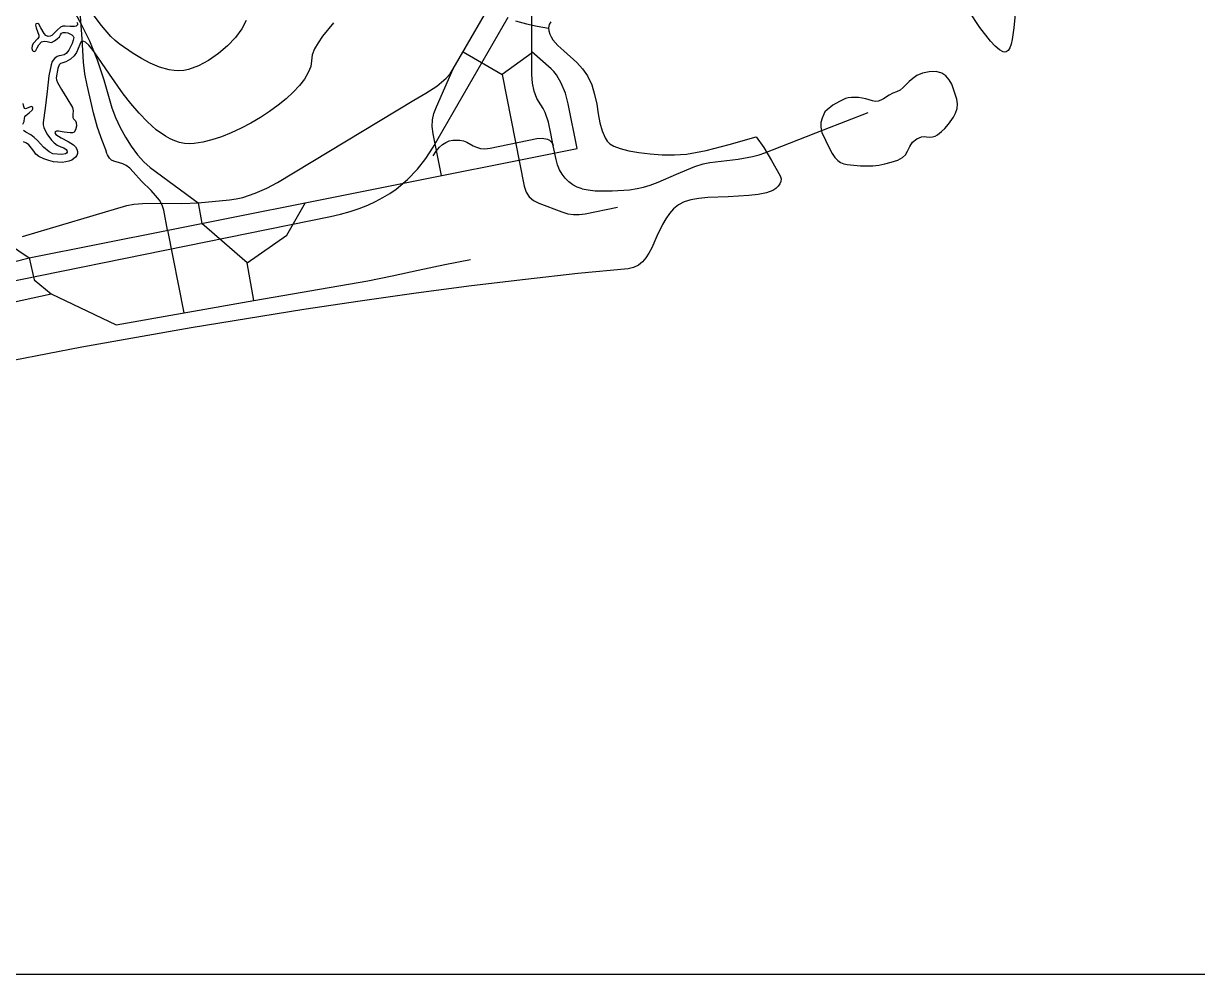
# Model space of a CAD drawing. Header units: millimetres. Extents: x 2 to 2848, y 1 to 2248.
# Drawn here: x 767.1 to 1150, y 1.5 to 311.8 of the extents above; entities that cross this region are included whole.
import ezdxf

# ---------------------------------------------------------------- set-up
doc = ezdxf.new("R2010")
doc.units = ezdxf.units.MM
for name, color, linetype in [('100m', 7, 'CONTINUOUS'), ('200m', 7, 'CONTINUOUS'), ('9x', 7, 'CONTINUOUS'), ('9xx', 7, 'CONTINUOUS'), ('9xx淵', 7, 'CONTINUOUS'), ('9x淵', 7, 'CONTINUOUS'), ('島嶼', 7, 'CONTINUOUS'), ('嶺南交通', 7, 'CONTINUOUS'), ('河川・湖沼', 7, 'CONTINUOUS'), ('海岸線', 7, 'CONTINUOUS'), ('海洋', 7, 'CONTINUOUS'), ('臨海線', 7, 'CONTINUOUS'), ('高速道路', 7, 'CONTINUOUS'), ('鹽州市道', 7, 'CONTINUOUS')]:
    doc.layers.add(name, color=color, linetype=linetype)

msp = doc.modelspace()

# ---------------------------------------------------------------- linework, layer by layer
at = {"layer": '100m', "color": 1}
msp.add_lwpolyline([(868.227759, 312.040391), (864.608944, 307.651866), (863.145537, 305.543961), (862.009992, 303.50582), (861.275208, 301.546585), (861.01408, 299.6754), (860.743786, 297.785701), (859.965124, 295.784575), (858.726422, 293.701587), (857.07601, 291.566302), (855.062217, 289.408282), (852.733371, 287.257093), (850.137801, 285.142298), (847.323838, 283.093462), (844.339808, 281.14015), (841.234042, 279.311924), (838.054868, 277.63835), (834.850616, 276.148992), (831.669614, 274.873414), (828.560191, 273.841179), (825.570677, 273.081853), (822.7494, 272.625), (821.142323, 272.558263), (819.549446, 272.699738), (817.972379, 273.035763), (816.412735, 273.552677), (814.872124, 274.236818), (813.352158, 275.074525), (810.380605, 277.155991), (807.510964, 279.687781), (804.756125, 282.560603), (802.128978, 285.665165), (799.642413, 288.892175), (795.142583, 295.276369), (791.359754, 300.838847), (789.769438, 303.038711), (788.397041, 304.70527), (787.255452, 305.72923), (786.775238, 305.966082), (786.35756, 306.0013), (785.790756, 305.685781), (785.407031, 304.985025), (784.3891, 302.3213), (783.621091, 301.247948), (782.37638, 300.150737), (780.937344, 299.280158), (779.58636, 298.8867), (779.108866, 298.73438), (778.739564, 298.369128), (778.251835, 297.172075), (777.76397, 294.1175), (777.828699, 293.455294), (778.165832, 292.576336), (779.450513, 290.286887), (781.20442, 287.486595), (783.01396, 284.4129), (783.205831, 283.88368), (783.263182, 283.327548), (783.186789, 282.202812), (783.209709, 281.17522), (783.391201, 280.740518), (783.75687, 280.3813), (784.095237, 280.026449), (784.297908, 279.538503), (784.360333, 278.342475), (784.072489, 277.151509), (783.56272, 276.3239), (783.063134, 276.122562), (782.311452, 276.10623), (780.39884, 276.386812), (778.518965, 276.682114), (777.808205, 276.68418), (777.36591, 276.5086), (777.287421, 276.101459), (777.681795, 275.616617), (779.414873, 274.497562), (781.616621, 273.318902), (783.33852, 272.2481), (784.065367, 271.52529), (784.519302, 270.802323), (784.723386, 270.093361), (784.700681, 269.412562), (784.474249, 268.774087), (784.06715, 268.192095), (782.8032, 267.2542), (781.909829, 266.895812), (780.851195, 266.639777), (779.645279, 266.507662), (778.31006, 266.521037), (776.863519, 266.701471), (775.323635, 267.07053), (773.708388, 267.649783), (772.03576, 268.4608), (771.141105, 269.185484), (770.437803, 270.124425), (769.727837, 271.170953), (768.81319, 272.2184), (768.020706, 272.75873), (767.04599, 273.232262)], dxfattribs=at)
at = {"layer": '200m', "color": 1}
for points in [[(839.715618, 312.771088), (838.306303, 310.087356), (836.232773, 307.305684), (833.639117, 304.56505), (830.669426, 302.004435), (827.467788, 299.762819), (824.178293, 297.97918), (820.94503, 296.7925), (819.360944, 296.478015), (817.770008, 296.363866), (816.178525, 296.431144), (814.592799, 296.660937), (811.463825, 297.532434), (808.433511, 298.827075), (805.552279, 300.393582), (802.870551, 302.080675), (798.3073, 305.2115), (797.008685, 306.23871), (795.577103, 307.619789), (792.514044, 311.138012), (789.516135, 315.15508)], [(784.48439, 312.222162), (784.698701, 311.777983), (784.64359, 311.3319), (784.282501, 310.965314), (783.742457, 310.80902), (782.300014, 310.866987), (780.665276, 310.985161), (779.884865, 310.904125), (779.18726, 310.6429), (778.133631, 309.766819), (777.22379, 308.74145), (776.293729, 307.912131), (775.769864, 307.678909), (775.17944, 307.6242), (774.381661, 307.931655), (773.783654, 308.600937), (772.77876, 310.3705), (772.104182, 311.557137), (771.708289, 311.85017), (771.12989, 311.7504), (771.02571, 311.322767), (771.230309, 310.445237), (772.10088, 308.0321), (772.09095, 307.414467), (771.692172, 306.803237), (770.39011, 305.4288), (769.945828, 304.588916), (769.825009, 303.6862), (770.02371, 302.970084), (770.241649, 302.759949), (770.53799, 302.69), (770.882412, 302.789335), (771.149306, 303.039652), (771.579211, 303.855587), (772.085108, 304.86253), (772.9244, 305.7852), (773.785334, 306.045873), (774.753331, 305.935887), (775.627183, 305.721933), (776.20568, 305.6707), (777.209927, 306.144261), (778.108477, 306.805912), (778.79518, 307.520158), (779.16388, 308.1515), (779.492894, 308.613651), (780.051411, 308.856061), (780.754565, 308.905962), (781.51749, 308.790587), (782.883189, 308.172945), (783.316231, 307.725144), (783.46958, 307.221), (783.335717, 306.35535), (783.000344, 305.31045), (781.87305, 303.159), (781.024671, 302.049262), (780.320276, 301.578333), (779.333, 301.3839), (778.676974, 301.30728), (778.093976, 301.094337), (777.14207, 300.361), (776.467304, 299.386912), (776.0597, 298.3751), (775.374176, 294.718362), (774.770144, 289.660775), (774.170677, 284.2388), (773.49885, 279.4889), (773.499405, 278.770376), (773.709661, 277.890892), (774.667586, 275.856712), (776.189235, 273.801702), (777.104148, 272.896178), (778.09122, 272.1412), (779.2324, 271.593786), (780.286186, 271.215037), (781.040957, 270.71972), (781.24008, 270.339213), (781.28509, 269.8226), (781.140374, 269.480263), (780.789756, 269.258327), (779.63538, 269.095237), (776.66606, 269.3293), (775.46357, 269.915437), (773.64581, 271.433), (771.60525, 273.631925), (770.549124, 274.662706), (769.46626, 275.4494), (767.880671, 276.309025), (767.033336, 276.898372)], [(766.906534, 278.9642), (767.295244, 279.8322), (767.40577, 280.8784), (767.502608, 281.325867), (767.838318, 281.771914), (768.884044, 282.655987), (769.85833, 283.523092), (770.104741, 283.947929), (770.07656, 284.3657), (769.847316, 284.638479), (769.544233, 284.707211), (768.807894, 284.463937), (768.050223, 284.098695), (767.720475, 284.014966), (767.4539, 284.0743), (767.159156, 284.686594), (766.984729, 285.670175)]]:
    msp.add_lwpolyline(points, dxfattribs=at)
at = {"layer": '9x', "color": 1}
for points in [[(766.740723, 242.273889), (767.81188, 242.673), (800.83303, 252.4016), (803.112188, 252.863784), (805.882615, 253.118777), (812.267145, 253.221637), (818.72636, 253.13908), (824, 253.3), (834.27381, 254.3262), (836.439621, 254.630327), (838.57114, 255.092961), (842.680201, 256.406612), (846.498781, 258.092883), (849.92467, 259.9775), (894.41921, 286.7915), (898.271621, 289.09483), (901.840978, 291.421887), (903.451188, 292.661331), (904.908648, 293.987127), (906.186028, 295.426081), (907.256, 297.005), (922.15498, 322.8106)], [(910.44383, 302.5264), (923.14457, 295.1936), (930.41531, 258.7431), (931.043403, 256.771872), (932.045086, 255.234275), (933.418727, 254.065491), (935.16269, 253.2007), (942.61533, 250.3626), (944.616303, 249.742495), (946.495267, 249.454388), (948.347956, 249.464611), (950.2701, 249.7395), (960.84061, 251.8442)]]:
    msp.add_lwpolyline(points, dxfattribs=at)
at = {"layer": '9xx', "color": 2}
for points in [[(754.749, 231.805), (768.9774, 235.403), (814.82133, 244.5327), (947.6333, 271.0111), (944.75098, 285.5631), (943.811321, 289.078547), (942.485936, 292.319775), (940.889908, 295.059141), (940.026367, 296.169486), (939.13832, 297.069), (932.924, 302.5255), (932.92409, 327.0968)], [(814.03472, 244.381), (812.86614, 250.957), (812.346528, 252.543917), (811.417124, 254.136164), (810.178697, 255.727026), (808.732015, 257.309788), (805.616961, 260.424142), (802.87811, 263.4255), (801.731671, 264.649713), (800.589882, 265.46775), (799.475997, 265.98813), (798.413271, 266.319375), (796.534315, 266.848538), (795.764594, 267.263496), (795.13905, 267.9234), (794.487183, 268.933292), (794.289747, 269.454138), (793.909765, 270.633989), (792.71026, 273.6209), (791.205085, 277.883698), (789.914169, 282.680113), (787.83039, 291.6473), (787.108343, 295.3832), (786.68447, 299.1542), (786.24013, 306.8015), (785.597016, 315.629738)], [(903.36263, 262.1851), (900.64163, 275.8386), (900.327854, 278.256898), (900.423435, 280.386962), (900.909234, 282.442195), (901.76611, 284.636), (907.256, 297.005)], [(823.99999, 253.3), (825.20231, 246.5691)], [(839.98593, 233.726), (853.01666, 242.788), (859.09202, 253.3588)], [(749.29999, 248.6749), (768.9774, 235.403), (770.58183, 228.1667), (776.1552, 223.6057), (797.30444, 213.5239), (842.20572, 221.3816), (879.34271, 227.9052), (887.335143, 229.470433), (895.83359, 231.313738), (904.472549, 233.170973), (912.88652, 234.778)], [(842.2057, 221.3816), (839.98593, 233.726), (825.20231, 246.5691)], [(814.03472, 244.381), (819.34843, 217.388)], [(748.57213, 217.5877), (776.1552, 223.6057)]]:
    msp.add_lwpolyline(points, dxfattribs=at)
at = {"layer": '9xx淵', "color": 1}
for points in [[(754.749, 231.805), (768.9774, 235.403), (814.82133, 244.5327), (947.6333, 271.0111), (944.75098, 285.5631), (943.811321, 289.078547), (942.485936, 292.319775), (940.889908, 295.059141), (940.026367, 296.169486), (939.13832, 297.069), (932.924, 302.5255), (932.92409, 327.0968)], [(814.03472, 244.381), (812.86614, 250.957), (812.346528, 252.543917), (811.417124, 254.136164), (810.178697, 255.727026), (808.732015, 257.309788), (805.616961, 260.424142), (802.87811, 263.4255), (801.731671, 264.649713), (800.589882, 265.46775), (799.475997, 265.98813), (798.413271, 266.319375), (796.534315, 266.848538), (795.764594, 267.263496), (795.13905, 267.9234), (794.487183, 268.933292), (794.289747, 269.454138), (793.909765, 270.633989), (792.71026, 273.6209), (791.205085, 277.883698), (789.914169, 282.680113), (787.83039, 291.6473), (787.108343, 295.3832), (786.68447, 299.1542), (786.24013, 306.8015), (785.597016, 315.629738)], [(903.36263, 262.1851), (900.64163, 275.8386), (900.327854, 278.256898), (900.423435, 280.386962), (900.909234, 282.442195), (901.76611, 284.636), (907.256, 297.005)], [(823.99999, 253.3), (825.20231, 246.5691)], [(839.98593, 233.726), (853.01666, 242.788), (859.09202, 253.3588)], [(749.29999, 248.6749), (768.9774, 235.403), (770.58183, 228.1667), (776.1552, 223.6057), (797.30444, 213.5239), (842.20572, 221.3816), (879.34271, 227.9052), (887.335143, 229.470433), (895.83359, 231.313738), (904.472549, 233.170973), (912.88652, 234.778)], [(842.2057, 221.3816), (839.98593, 233.726), (825.20231, 246.5691)], [(814.03472, 244.381), (819.34843, 217.388)], [(748.57213, 217.5877), (776.1552, 223.6057)]]:
    msp.add_lwpolyline(points, dxfattribs=at)
at = {"layer": '9xx淵', "color": 2}
msp.add_lwpolyline([(823.99999, 253.3), (825.20231, 246.5691)], dxfattribs=at)
at = {"layer": '9x淵', "color": 1}
for points in [[(766.740721, 242.273893), (767.81188, 242.673), (800.83303, 252.4016), (803.112188, 252.863784), (805.882615, 253.118777), (812.267145, 253.221637), (818.72636, 253.13908), (824, 253.3), (834.27381, 254.3262), (836.439621, 254.630327), (838.57114, 255.092961), (842.680201, 256.406612), (846.498781, 258.092883), (849.92467, 259.9775), (894.41921, 286.7915), (898.271659, 289.094861), (901.8411, 291.421987), (903.451354, 292.661468), (904.908851, 293.987295), (906.186254, 295.426272), (907.25623, 297.0052), (922.15498, 322.8106)], [(910.44383, 302.5264), (923.14457, 295.1936), (930.41531, 258.7431), (931.043403, 256.771872), (932.045086, 255.234275), (933.418727, 254.065491), (935.16269, 253.2007), (942.61533, 250.3626), (944.616303, 249.742495), (946.495267, 249.454388), (948.347956, 249.464611), (950.2701, 249.7395), (960.84061, 251.8442)]]:
    msp.add_lwpolyline(points, dxfattribs=at)
at = {"layer": '島嶼', "color": 3}
msp.add_lwpolyline([(1027.49097, 276.2554), (1029.820906, 271.202517), (1030.802842, 269.429717), (1031.724113, 268.081887), (1032.630732, 267.100934), (1033.568718, 266.428764), (1034.584085, 266.007284), (1035.72285, 265.7784), (1040.009398, 265.376269), (1044.035484, 265.392), (1046.019633, 265.603287), (1048.021202, 265.975106), (1050.067704, 266.526148), (1052.18665, 267.2751), (1053.801823, 268.078), (1054.778213, 268.9763), (1055.441039, 270.12315), (1056.11552, 271.6717), (1057.050709, 273.064647), (1058.414929, 274.17535), (1059.985839, 274.829378), (1060.779322, 274.930629), (1061.5411, 274.8523), (1062.594894, 274.722218), (1063.556777, 274.823544), (1064.42907, 275.107598), (1065.214094, 275.5257), (1066.531621, 276.569331), (1067.52793, 277.565), (1068.799548, 278.950616), (1070.40442, 281.213225), (1071.085175, 282.574736), (1071.553262, 284.037097), (1071.71002, 285.56084), (1071.45679, 287.1065), (1070.448272, 290.37765), (1069.815753, 292.003351), (1069.001261, 293.490925), (1067.932445, 294.741715), (1066.536953, 295.657062), (1064.742435, 296.13831), (1062.47654, 296.0868), (1060.230384, 295.582886), (1058.468756, 294.826847), (1057.079843, 293.899804), (1055.95183, 292.882875), (1054.031244, 290.903841), (1053.015041, 290.103974), (1051.81248, 289.5387), (1050.561691, 289.049427), (1049.45341, 288.465872), (1047.532825, 287.27025), (1046.654749, 286.78535), (1045.787635, 286.460503), (1044.898598, 286.359292), (1043.95475, 286.5453), (1041.791548, 287.188398), (1039.417864, 287.621037), (1037.114332, 287.702883), (1036.076573, 287.568403), (1035.16159, 287.2936), (1033.20885, 286.372792), (1031.04564, 285.118712), (1029.163065, 283.689227), (1028.480486, 282.958039), (1028.05223, 282.2422), (1027.517265, 280.885802), (1027.140164, 279.529412), (1027.07878, 278.032717), (1027.49097, 276.2554)], close=True, dxfattribs=at)
at = {"layer": '嶺南交通', "color": 6}
msp.add_lwpolyline([(932.924, 295.212), (932.924, 302.5255), (932.92413, 327.0969), (932.92413, 348.5344)], dxfattribs=at)
at = {"layer": '嶺南交通', "color": 5}
for points in [[(949.28811, 257.8715), (947.695837, 258.426117), (946.232244, 259.193708), (944.908518, 260.158954), (943.735846, 261.306537), (942.725417, 262.621142), (941.888418, 264.087448), (941.236037, 265.69014), (940.77946, 267.4139), (939.88202, 271.9124), (939.105147, 275.926969), (938.296814, 279.583975), (937.256159, 282.755994), (936.585941, 284.120312), (935.78232, 285.3156), (934.493275, 287.368008), (933.599679, 289.733662), (933.079574, 292.364386), (932.911, 295.212)], [(949.28811, 257.8715), (951.206326, 257.501348), (953.564536, 257.271419), (959.056881, 257.198625), (964.677029, 257.585919), (967.194991, 257.931098), (969.33686, 258.3661), (971.510822, 259.054958), (974.120753, 260.084436), (980.07859, 262.668487), (986.070507, 265.12472), (988.723038, 265.994425), (990.95664, 266.4596), (1000.178457, 267.58), (1004.88403, 268.435747), (1007.000381, 268.972444), (1008.86002, 269.595), (1027.99028, 277.0926), (1042.53109, 282.7272)], [(900.66725, 268.6408), (901.676211, 270.193459), (902.710791, 271.422267), (903.770649, 272.359032), (904.855445, 273.035562), (905.964837, 273.483666), (907.098484, 273.735152), (909.43718, 273.7755), (910.570295, 273.539404), (911.621159, 273.095484), (913.698808, 271.9437), (914.836927, 271.415596), (916.115467, 271.039191), (917.590095, 270.904365), (919.31648, 271.101), (934.48433, 274.2818), (936.287586, 274.44223), (937.936573, 274.069138), (938.633706, 273.697365), (939.20886, 273.210027), (939.634233, 272.613059), (939.88202, 271.9124)]]:
    msp.add_lwpolyline(points, dxfattribs=at)
at = {"layer": '嶺南交通', "color": 1}
for points in [[(949.28811, 257.8715), (947.695837, 258.426117), (946.232244, 259.193708), (944.908518, 260.158954), (943.735846, 261.306537), (942.725417, 262.621142), (941.888418, 264.087448), (941.236037, 265.69014), (940.77946, 267.4139), (939.88202, 271.9124), (939.105147, 275.926969), (938.296814, 279.583975), (937.256159, 282.755994), (936.585941, 284.120312), (935.78232, 285.3156), (934.495306, 287.368008), (933.606179, 289.733662), (933.090542, 292.364386), (932.924, 295.212)], [(900.66725, 268.6408), (901.676211, 270.193459), (902.710791, 271.422267), (903.770649, 272.359032), (904.855445, 273.035562), (905.964837, 273.483666), (907.098484, 273.735152), (909.43718, 273.7755), (910.570295, 273.539404), (911.621159, 273.095484), (913.698808, 271.9437), (914.836927, 271.415596), (916.115467, 271.039191), (917.590095, 270.904365), (919.31648, 271.101), (934.48433, 274.2818), (936.287586, 274.44223), (937.936573, 274.069138), (938.633706, 273.697365), (939.20886, 273.210027), (939.634233, 272.613059), (939.88202, 271.9124)]]:
    msp.add_lwpolyline(points, dxfattribs=at)
at = {"layer": '河川・湖沼', "color": 4}
msp.add_lwpolyline([(927.53885, 312.6948), (931.096779, 311.733591), (934.591968, 310.98705), (938.31258, 310.3317)], dxfattribs=at)
at = {"layer": '海岸線', "color": 4}
for points in [[(1090.467134, 314.86545), (1090.047265, 310.402046), (1089.522258, 306.624494), (1089.175418, 305.103963), (1088.748401, 303.888157), (1088.223243, 303.021496), (1087.58198, 302.5484), (1087.116758, 302.474419), (1086.592945, 302.568176), (1085.385856, 303.219549), (1083.993333, 304.42382), (1082.447999, 306.102289), (1079.029379, 310.567026), (1075.390967, 315.984163)], [(939.106812, 312.351757), (938.526627, 311.443191), (938.31296, 310.4209), (938.404572, 309.38613), (938.69222, 308.390009), (939.15395, 307.425921), (939.767806, 306.487252), (941.364076, 304.659703), (943.30539, 302.854438), (947.520584, 299.099055), (949.443183, 297.043087), (951.00826, 294.7977), (952.403728, 291.758741), (953.361214, 288.612834), (954.030006, 285.450986), (954.55939, 282.3642), (955.098651, 279.443483), (955.797076, 276.779841), (956.80395, 274.464278), (957.469708, 273.465465), (958.26856, 272.5878), (959.584954, 271.781527), (961.707867, 271.004234), (964.492885, 270.296762), (967.795597, 269.69995), (971.471591, 269.254638), (975.376455, 269.001666), (979.365775, 268.981873), (983.29514, 269.2361), (986.219241, 269.680647), (989.711899, 270.409409), (997.221252, 272.2961), (1006.06466, 274.8218), (1008.539514, 271.351083), (1011.086375, 267.130638), (1013.879, 262.0665), (1014.180769, 261.183417), (1014.134497, 260.312134), (1013.790546, 259.474054), (1013.199277, 258.690575), (1012.411054, 257.9831), (1011.476239, 257.373028), (1009.36828, 256.5307), (1006.715619, 256.023137), (1003.670433, 255.685222), (996.943097, 255.310875), (990.267493, 254.992741), (987.286971, 254.725091), (984.72484, 254.3159), (982.556911, 253.631506), (980.694442, 252.617458), (979.097423, 251.323776), (977.725842, 249.80048), (976.53969, 248.097588), (975.498955, 246.265121), (973.693695, 242.411538), (971.989975, 238.639887), (971.076166, 236.909836), (970.06771, 235.350327), (968.924596, 234.011379), (967.606814, 232.943012), (966.074352, 232.195246), (964.2872, 231.8181), (947.85343, 230.208972), (930.768944, 228.318441), (913.162189, 226.172779), (895.161612, 223.798258), (876.89566, 221.221151), (858.49278, 218.46773), (821.790027, 212.537038), (786.08093, 206.216359), (752.393065, 199.715873)]]:
    msp.add_lwpolyline(points, dxfattribs=at)
at = {"layer": '海洋', "color": 1}
msp.add_lwpolyline([(1.5, 2248.49997), (2848.5, 2248.49997), (2848.5, 1.49997), (1.5, 1.49997)], close=True, dxfattribs=at)
at = {"layer": '臨海線', "color": 1}
msp.add_lwpolyline([(711.99374, 217.2994), (867.15597, 248.8469), (870.505101, 249.60825), (873.647833, 250.483501), (876.592506, 251.466917), (879.347461, 252.552763), (881.921038, 253.735302), (884.321578, 255.008799), (886.557421, 256.367519), (888.636908, 257.805725), (892.360175, 260.897654), (895.558105, 264.2387), (898.297422, 267.782977), (900.64485, 271.4846), (925.12284, 313.8817)], dxfattribs=at)
at = {"layer": '臨海線', "color": 7}
msp.add_lwpolyline([(711.99375, 217.2994), (867.15598, 248.8469), (870.505111, 249.60825), (873.647843, 250.483501), (876.592516, 251.466917), (879.347471, 252.552763), (881.921048, 253.735302), (884.321588, 255.008799), (886.557431, 256.367519), (888.636917, 257.805725), (892.360185, 260.897654), (895.558115, 264.2387), (898.297432, 267.782977), (900.64486, 271.4846), (925.12285, 313.8817)], dxfattribs=at)
at = {"layer": '高速道路', "color": 1}
for points in [[(766.24988, 338.241), (769.469998, 335.441216), (772.498148, 332.225989), (775.323925, 328.724208), (777.936924, 325.064762), (780.326739, 321.37654), (782.482965, 317.78843), (786.05303, 311.4281)], [(786.05303, 311.4281), (788.599136, 306.168302), (791.098145, 299.927513), (793.319669, 293.403392), (795.03332, 287.2936), (795.915732, 284.296561), (797.125815, 281.132297), (798.612545, 277.911666), (800.324901, 274.745525), (802.21186, 271.744731), (804.222397, 269.020141), (806.305492, 266.682611), (808.41012, 264.843), (824, 253.3)], [(786.05303, 311.4281), (788.599136, 306.168302), (791.098145, 299.927513), (793.319669, 293.403392), (795.03332, 287.2936), (795.915732, 284.296561), (797.125815, 281.132297), (798.612545, 277.911666), (800.324901, 274.745525), (802.21186, 271.744731), (804.222397, 269.020141), (806.305492, 266.682611), (808.41012, 264.843), (824, 253.3)]]:
    msp.add_lwpolyline(points, dxfattribs=at)
at = {"layer": '鹽州市道', "color": 1}
msp.add_lwpolyline([(932.93744, 302.2413), (923.14455, 295.1936)], dxfattribs=at)

doc.saveas('drawing.dxf')
